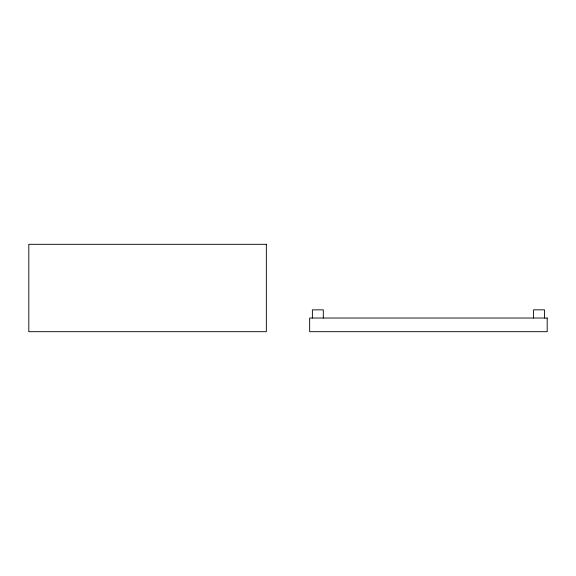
<?xml version="1.0" encoding="UTF-8"?>
<svg xmlns="http://www.w3.org/2000/svg" width="576" height="576" viewBox="0 0 576 576"><rect width="100%" height="100%" fill="white"/><g stroke="black" fill="none" stroke-linecap="round" stroke-linejoin="round"><path stroke-width="0.86" d="M544.471 318.031L544.471 309.845L533.549 309.845L533.549 318.031M323.309 318.031L323.309 309.845L312.386 309.845L312.386 318.031M266.342 244.31L28.8 244.31L28.8 331.69L266.342 331.69L266.342 244.31M547.2 318.031L309.658 318.031L309.658 331.69L547.2 331.69L547.2 318.031"/></g></svg>
